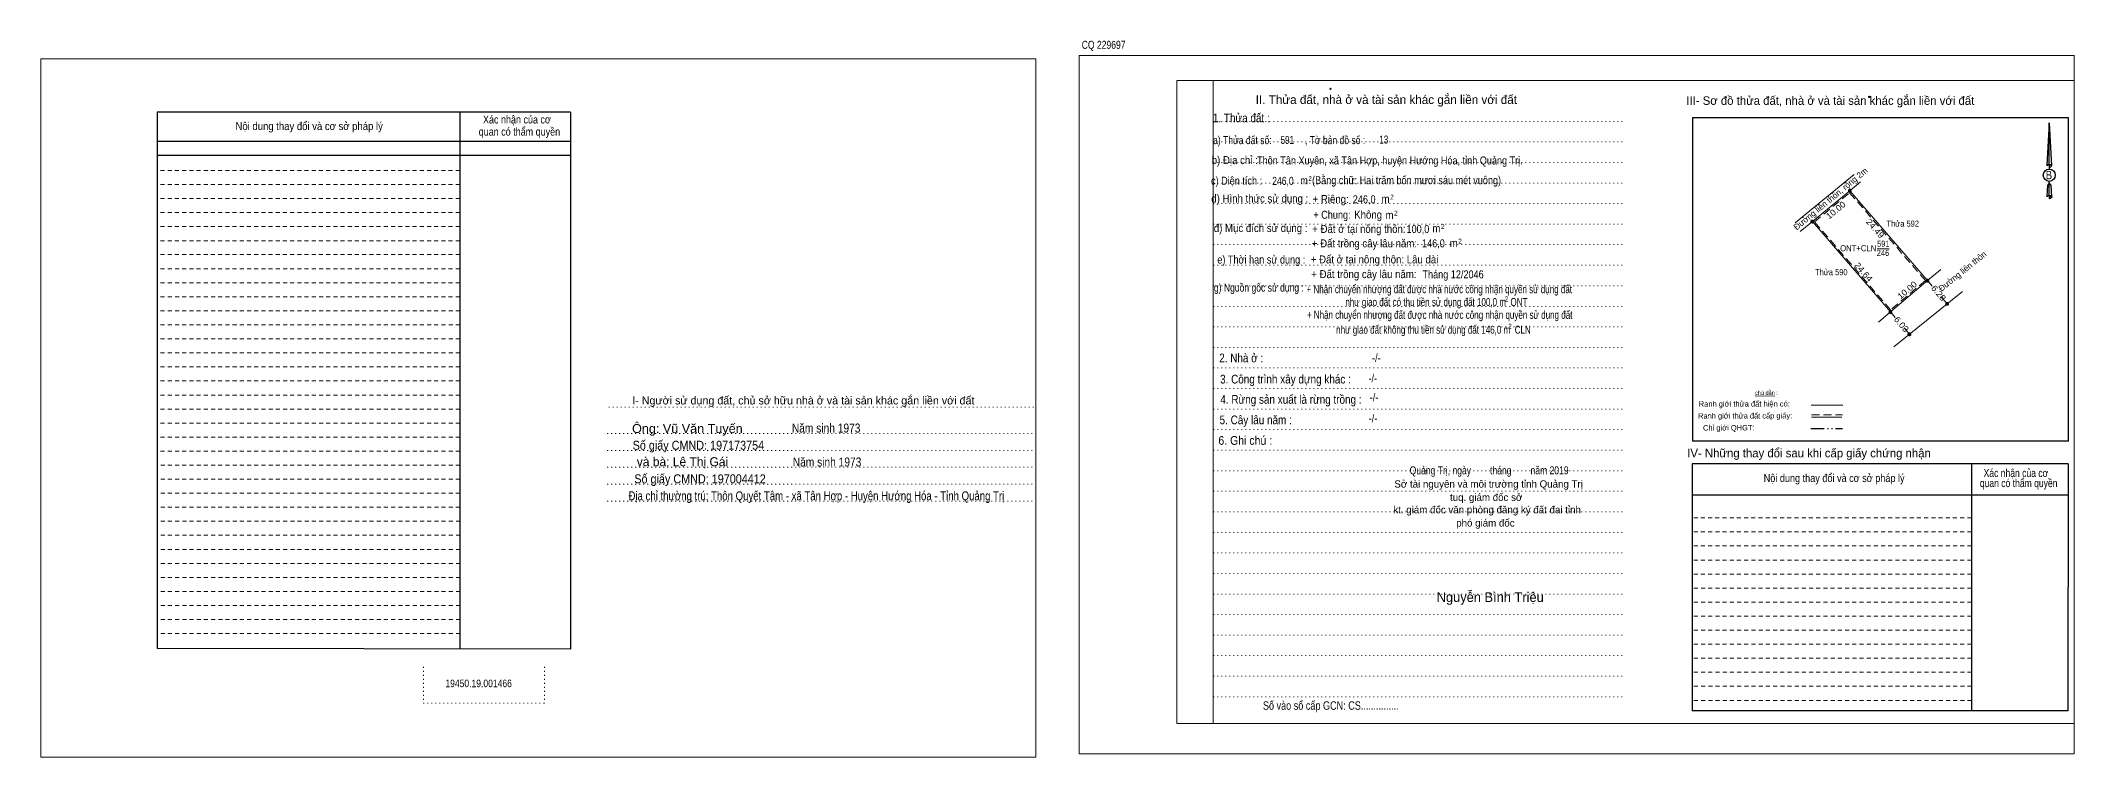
# Model space of a CAD drawing. Header units: metres. Extents: x 551451 to 552662, y 1840103 to 1840281.
# Drawn here: x 551450.8 to 551870.2, y 1840133.8 to 1840281.5 of the extents above; entities that cross this region are included whole.
import ezdxf
from ezdxf.enums import TextEntityAlignment as Align

# ---------------------------------------------------------------- set-up
doc = ezdxf.new("R2010")
doc.units = ezdxf.units.M
doc.header["$LTSCALE"] = 0.55
doc.header["$PDMODE"] = 32
doc.header["$PDSIZE"] = 0.275
for name, pattern in [('DASH_DOUBLE_DOT', [9.2, 5, -1.2, 0.3, -1.2, 0.3, -1.2]), ('DOTTED', [1.5, 0.3, -1.2]), ('MEDIUM_DASHED', [4.5, 3, -1.5]), ('SHORT_DASHED', [2.7, 1.5, -1.2])]:
    doc.linetypes.add(name, pattern=pattern)
for name, color, linetype, lineweight in [('1', 7, 'DOTTED', 13), ('10', 7, 'Continuous', 13), ('18', 7, 'Continuous', 25), ('2', 7, 'SHORT_DASHED', 13), ('28', 7, 'Continuous', 25), ('5', 7, 'Continuous', 13), ('55', 7, 'Continuous', 13)]:
    doc.layers.add(name, color=color, linetype=linetype, lineweight=lineweight)
doc.layers.add('60', color=7, linetype='Continuous')

msp = doc.modelspace()

# ---------------------------------------------------------------- hatches: boundary and pattern name
at = {"layer": '10'}
for points in [[(551824.18, 1840250.56, 1), (551823.58, 1840250.56, 1)], [(551816.45, 1840244.21, 1), (551815.85, 1840244.21, 1)], [(551840.19, 1840232.03, 1), (551839.59, 1840232.03, 1)], [(551832.56, 1840225.57, 1), (551831.96, 1840225.57, 1)], [(551844.25, 1840227.24, 1), (551843.65, 1840227.24, 1)], [(551836.46, 1840220.97, 1), (551835.86, 1840220.97, 1)]]:
    msp.add_hatch(color=256, dxfattribs=at).paths.add_polyline_path(points)

# ---------------------------------------------------------------- linework, layer by layer
at = {"layer": '1', "linetype": 'Continuous'}
for p, q in [((551685.07, 1840273.27), (551870.17, 1840273.27)), ((551685.07, 1840273.27), (551685.07, 1840140.77)), ((551870.17, 1840273.27), (551870.17, 1840139.65)), ((551685.07, 1840140.77), (551870.17, 1840140.77))]:
    msp.add_line(p, q, dxfattribs=at)
at = {"layer": '1'}
for p, q in [((551692.57, 1840273.27), (551692.57, 1840140.77)), ((551692.57, 1840273.27), (551692.57, 1840140.77)), ((551692.65, 1840264.85), (551777.19, 1840264.85)), ((551692.65, 1840260.63), (551777.19, 1840260.63)), ((551692.65, 1840256.39), (551777.19, 1840256.39)), ((551692.65, 1840252.15), (551777.19, 1840252.15)), ((551692.65, 1840247.91), (551777.19, 1840247.91)), ((551692.65, 1840243.67), (551777.19, 1840243.67)), ((551692.65, 1840239.45), (551777.19, 1840239.45)), ((551692.65, 1840235.21), (551777.19, 1840235.21)), ((551692.65, 1840230.97), (551777.19, 1840230.97)), ((551692.65, 1840226.73), (551777.19, 1840226.73)), ((551692.65, 1840222.51), (551777.19, 1840222.51)), ((551692.65, 1840218.27), (551777.19, 1840218.27)), ((551692.65, 1840214.03), (551777.19, 1840214.03)), ((551692.65, 1840209.79), (551777.19, 1840209.79)), ((551567.95, 1840205.95), (551656.01, 1840205.95)), ((551692.65, 1840205.55), (551777.19, 1840205.55)), ((551567.66, 1840200.55), (551655.71, 1840200.55)), ((551692.65, 1840201.33), (551777.19, 1840201.33)), ((551567.66, 1840197.05), (551655.71, 1840197.05)), ((551692.65, 1840197.09), (551777.19, 1840197.09)), ((551567.66, 1840193.55), (551655.71, 1840193.55)), ((551692.65, 1840192.85), (551777.19, 1840192.85)), ((551567.66, 1840190.05), (551655.71, 1840190.05)), ((551692.65, 1840188.63), (551777.19, 1840188.63)), ((551567.66, 1840186.55), (551655.71, 1840186.55)), ((551692.65, 1840184.39), (551777.19, 1840184.39)), ((551692.65, 1840180.13), (551777.19, 1840180.13)), ((551692.65, 1840175.91), (551777.19, 1840175.91)), ((551692.65, 1840171.69), (551777.19, 1840171.69)), ((551692.65, 1840167.43), (551777.19, 1840167.43)), ((551692.65, 1840163.19), (551777.19, 1840163.19)), ((551692.65, 1840158.97), (551777.19, 1840158.97)), ((551692.65, 1840154.73), (551777.19, 1840154.73)), ((551529.73, 1840152.41), (551529.73, 1840144.91)), ((551554.71, 1840152.41), (551554.71, 1840144.91)), ((551692.65, 1840150.49), (551777.19, 1840150.49)), ((551692.65, 1840146.25), (551777.19, 1840146.25)), ((551529.73, 1840144.91), (551554.71, 1840144.91))]:
    msp.add_line(p, q, dxfattribs=at)
at = {"layer": '1', "linetype": 'Continuous'}
for points in [[(551450.82, 1840133.77), (551656.02, 1840133.77), (551656.02, 1840277.77), (551450.82, 1840277.77)], [(551450.82, 1840277.77), (551656.02, 1840277.77), (551656.02, 1840133.77), (551450.82, 1840133.77)], [(551450.82, 1840133.77), (551656.02, 1840133.77), (551656.02, 1840277.77), (551450.82, 1840277.77)], [(551664.97, 1840134.47), (551870.17, 1840134.47), (551870.17, 1840278.47), (551664.97, 1840278.47)], [(551692.57, 1840273.27), (551870.17, 1840273.27), (551870.17, 1840140.77), (551692.57, 1840140.77)]]:
    msp.add_lwpolyline(points, close=True, dxfattribs=at)
at = {"layer": '10'}
for p, q in [((551812.63, 1840243.92), (551824.77, 1840253.89)), ((551816.15, 1840244.21), (551823.88, 1840250.56)), ((551823.88, 1840250.56), (551826.1, 1840252.38)), ((551813.64, 1840242.15), (551816.15, 1840244.21)), ((551816.15, 1840244.21), (551832.26, 1840225.57)), ((551829.52, 1840238.6), (551832.02, 1840238.6)), ((551839.89, 1840232.03), (551842.64, 1840234.36)), ((551847.13, 1840229.8), (551832.96, 1840218.4)), ((551840.85, 1840230.9), (551839.89, 1840232.03)), ((551832.26, 1840225.57), (551829.76, 1840223.46)), ((551833.21, 1840224.45), (551832.26, 1840225.57)), ((551843.95, 1840227.24), (551842.65, 1840228.77)), ((551836.16, 1840220.97), (551835.05, 1840222.27))]:
    msp.add_line(p, q, dxfattribs=at)
msp.add_lwpolyline([(551823.88, 1840250.56), (551839.89, 1840232.03), (551832.26, 1840225.57), (551816.15, 1840244.21)], close=True, dxfattribs=at)
msp.add_lwpolyline([(551823.88, 1840250.56), (551839.89, 1840232.03), (551832.26, 1840225.57)], dxfattribs=at)
at = {"layer": '10', "linetype": 'MEDIUM_DASHED'}
msp.add_lwpolyline([(551823.84, 1840250.14), (551839.46, 1840232.06), (551832.29, 1840225.99), (551816.58, 1840244.17)], close=True, dxfattribs=at)
for centre in [(551823.88, 1840250.56), (551816.15, 1840244.21), (551839.89, 1840232.03), (551832.26, 1840225.57), (551843.95, 1840227.24), (551836.16, 1840220.97)]:
    msp.add_circle(centre, 0.3, dxfattribs=at)
at = {"layer": '18'}
for p, q in [((551864.98, 1840264.57), (551865.45, 1840255.71)), ((551864.98, 1840264.57), (551865.45, 1840255.71)), ((551864.98, 1840264.57), (551865.45, 1840255.71)), ((551864.6, 1840257.11), (551864.53, 1840255.73)), ((551864.98, 1840256.01), (551864.98, 1840255.67)), ((551864.98, 1840255.67), (551864.98, 1840255.41)), ((551864.98, 1840255.41), (551864.98, 1840255.07)), ((551864.98, 1840255.41), (551864.98, 1840255.07)), ((551864.98, 1840255.41), (551864.98, 1840255.07)), ((551865.45, 1840255.71), (551865.45, 1840255.73)), ((551864.98, 1840252.11), (551864.98, 1840252.51)), ((551864.98, 1840252.11), (551864.98, 1840252.51)), ((551864.98, 1840252.11), (551864.98, 1840252.51)), ((551864.98, 1840252.11), (551865.33, 1840251.61)), ((551864.98, 1840252.11), (551865.33, 1840251.61)), ((551864.98, 1840252.11), (551865.33, 1840251.61)), ((551865.33, 1840251.61), (551865.45, 1840249.31)), ((551865.33, 1840251.61), (551865.45, 1840249.31)), ((551865.33, 1840251.61), (551865.45, 1840249.31)), ((551864.98, 1840249.61), (551864.98, 1840249.27)), ((551864.98, 1840249.27), (551864.98, 1840249.01))]:
    msp.add_line(p, q, dxfattribs=at)
for points in [[(551864.98, 1840256.01), (551864.98, 1840264.57), (551864.6, 1840257.11)], [(551864.98, 1840249.61), (551864.98, 1840252.11), (551864.65, 1840251.61), (551864.6, 1840250.67), (551864.53, 1840249.31)]]:
    msp.add_lwpolyline(points, dxfattribs=at)
msp.add_ellipse((551864.9986, 1840253.7547), major_axis=(0, 1.258), ratio=0.983453, dxfattribs=at)
for centre, start_param, end_param in [((551864.999, 1840255.6932), 1.57079633, 3.07445202), ((551864.999, 1840255.6932), 0.06714063, 1.57079633), ((551864.999, 1840255.6932), 4.71238898, 6.28318531), ((551864.999, 1840249.2727), 2.49106941, 3.07427841), ((551864.999, 1840249.2727), 1.57079633, 2.49106941), ((551864.999, 1840249.2727), 0.06714063, 1.57079633), ((551864.999, 1840249.2727), 4.71238898, 6.28318531)]:
    msp.add_ellipse(centre, major_axis=(0.4535, 0), ratio=0.655448, start_param=start_param, end_param=end_param, dxfattribs=at)
msp.add_point((551865.45, 1840249.31), dxfattribs=at)
at = {"layer": '2', "linetype": 'Continuous', "lineweight": 25}
for p, q in [((551560.09, 1840266.73), (551474.82, 1840266.73)), ((551474.82, 1840266.73), (551474.82, 1840156.21)), ((551537.25, 1840266.73), (551537.28, 1840156.13)), ((551560.09, 1840260.69), (551474.93, 1840260.69)), ((551560.09, 1840257.81), (551474.93, 1840257.81))]:
    msp.add_line(p, q, dxfattribs=at)
at = {"layer": '2'}
for p, q in [((551537.25, 1840254.73), (551474.81, 1840254.73)), ((551537.25, 1840251.85), (551474.81, 1840251.85)), ((551537.25, 1840251.85), (551474.82, 1840251.85)), ((551537.25, 1840248.95), (551474.82, 1840248.95)), ((551537.25, 1840246.05), (551474.82, 1840246.05)), ((551537.25, 1840243.17), (551474.82, 1840243.17)), ((551537.25, 1840240.27), (551474.82, 1840240.27)), ((551537.25, 1840237.39), (551474.82, 1840237.39)), ((551537.26, 1840234.49), (551474.82, 1840234.49)), ((551537.26, 1840231.59), (551474.82, 1840231.59)), ((551537.26, 1840228.71), (551474.82, 1840228.71)), ((551537.27, 1840225.81), (551474.82, 1840225.81)), ((551537.27, 1840222.91), (551474.82, 1840222.91)), ((551537.27, 1840220.03), (551474.82, 1840220.03)), ((551537.27, 1840217.13), (551474.82, 1840217.13)), ((551537.27, 1840214.25), (551474.82, 1840214.25)), ((551537.27, 1840211.35), (551474.82, 1840211.35)), ((551537.27, 1840208.45), (551474.82, 1840208.45)), ((551537.27, 1840205.57), (551474.82, 1840205.57)), ((551537.27, 1840202.67), (551474.82, 1840202.67)), ((551537.27, 1840199.77), (551474.82, 1840199.77)), ((551537.27, 1840196.89), (551474.82, 1840196.89)), ((551537.28, 1840193.99), (551474.82, 1840193.99)), ((551537.28, 1840191.09), (551474.82, 1840191.09)), ((551537.28, 1840188.21), (551474.82, 1840188.21)), ((551537.28, 1840185.31), (551474.82, 1840185.31)), ((551537.29, 1840182.43), (551474.82, 1840182.43)), ((551537.29, 1840179.53), (551474.82, 1840179.53)), ((551848.95, 1840180.23), (551791.37, 1840180.23)), ((551537.29, 1840176.63), (551474.82, 1840176.63)), ((551848.95, 1840177.33), (551791.37, 1840177.33)), ((551537.29, 1840173.75), (551474.82, 1840173.75)), ((551537.29, 1840170.85), (551474.82, 1840170.85)), ((551848.95, 1840174.43), (551791.37, 1840174.43)), ((551848.95, 1840171.55), (551791.37, 1840171.55)), ((551537.29, 1840167.95), (551474.82, 1840167.95)), ((551848.96, 1840168.65), (551791.37, 1840168.65)), ((551537.29, 1840165.07), (551474.82, 1840165.07)), ((551848.97, 1840165.77), (551791.37, 1840165.77)), ((551848.97, 1840162.87), (551791.37, 1840162.87)), ((551537.29, 1840162.17), (551474.82, 1840162.17)), ((551537.29, 1840159.29), (551474.82, 1840159.29)), ((551848.97, 1840159.97), (551791.37, 1840159.97)), ((551848.97, 1840157.09), (551791.37, 1840157.09)), ((551848.98, 1840154.19), (551791.37, 1840154.19)), ((551848.98, 1840151.29), (551791.37, 1840151.29)), ((551848.99, 1840148.41), (551791.37, 1840148.41)), ((551848.99, 1840145.51), (551791.37, 1840145.51))]:
    msp.add_line(p, q, dxfattribs=at)
at = {"layer": '2', "linetype": 'Continuous', "lineweight": 25}
msp.add_lwpolyline([(551560.09, 1840266.73), (551560.04, 1840156.09), (551474.82, 1840156.21)], dxfattribs=at)
at = {"layer": '28'}
for p, q in [((551791.44, 1840265.59), (551791.44, 1840198.95)), ((551868.97, 1840198.95), (551791.44, 1840198.95)), ((551848.95, 1840194.25), (551848.99, 1840143.37)), ((551868.89, 1840194.25), (551868.85, 1840143.37)), ((551868.88, 1840187.79), (551791.37, 1840187.79)), ((551868.85, 1840143.37), (551791.37, 1840143.37))]:
    msp.add_line(p, q, dxfattribs=at)
at = {"layer": '28', "linetype": 'SHORT_DASHED', "lineweight": 13}
msp.add_line((551848.94, 1840183.11), (551791.37, 1840183.11), dxfattribs=at)
at = {"layer": '28'}
for points in [[(551868.97, 1840198.95), (551868.97, 1840265.59), (551791.44, 1840265.59)], [(551868.89, 1840194.25), (551791.37, 1840194.25), (551791.37, 1840143.37)]]:
    msp.add_lwpolyline(points, dxfattribs=at)
msp.add_point((551827.91, 1840269.91), dxfattribs=at)
at = {"layer": '5'}
msp.add_point((551716.79, 1840271.57), dxfattribs=at)
at = {"layer": '55'}
for p, q in [((551804.35, 1840208.27), (551808.42, 1840208.25)), ((551815.91, 1840206.39), (551822.41, 1840206.39)), ((551815.97, 1840203.91), (551822.21, 1840203.91)), ((551815.97, 1840203.91), (551822.21, 1840203.91))]:
    msp.add_line(p, q, dxfattribs=at)
at = {"layer": '55', "linetype": 'MEDIUM_DASHED'}
msp.add_line((551815.95, 1840204.35), (551822.35, 1840204.35), dxfattribs=at)
at = {"layer": '55', "linetype": 'DASH_DOUBLE_DOT', "lineweight": 25}
msp.add_line((551815.87, 1840201.53), (551822.37, 1840201.53), dxfattribs=at)

# ---------------------------------------------------------------- texts
at = {"layer": '10'}
for s, rotation, p in [('Đường liên thôn, rộng 2m', 39.402, (551820.3083, 1840248.4196)), ('Đường liên thôn', 38.817, (551847.4932, 1840233.4871))]:
    msp.add_text(s, height=1.25, rotation=rotation, dxfattribs=at).set_placement(p, align=Align.CENTER)
at = {"layer": '10', "width": 1.1}
for s, rotation, p in [('10.00', 39.402, (551821.3833, 1840246.0713)), ('24.49', 310.827, (551828.6148, 1840242.3636)), ('24.64', 310.836, (551826.2395, 1840233.3987)), ('10.00', 40.253, (551836.1012, 1840229.5965)), ('6.28', 310.285, (551841.704, 1840229.0641)), ('6.03', 310.292, (551834.05, 1840222.6392))]:
    msp.add_text(s, height=1.25, rotation=rotation, dxfattribs=at).set_placement(p, align=Align.CENTER)
at = {"layer": '10'}
for s, width, p in [('Thửa 592', 0.85, (551834.79, 1840243.16)), ('ONT+CLN', 0.95, (551825.6, 1840238.09)), ('246', 0.85, (551830.715, 1840237.12)), ('591', 0.8, (551830.77, 1840239.02)), ('Thửa 590', 0.85, (551820.055, 1840233.15))]:
    msp.add_text(s, height=1.25, dxfattribs=dict(at, width=width)).set_placement(p, align=Align.CENTER)
at = {"layer": '18'}
for s, height, width, p in [('CQ 229697', 1.65, 0.8, (551670.005, 1840279.82)), ('1. Thửa đất :', 1.8, 0.85, (551698.395, 1840264.67)), ('a) Thửa đất số:              , Tờ bản đồ số : ', 1.65, 0.8, (551708.51, 1840260.17)), ('591', 1.65, 0.75, (551707.885, 1840260.21)), ('13', 1.65, 0.75, (551727.77, 1840260.29)), ('b) Địa chỉ : ', 1.65, 0.9, (551697.32, 1840256.05)), ('Thôn Tân Xuyên, xã Tân Hợp, huyện Hướng Hóa, tỉnh Quảng Trị.', 1.65, 0.85, (551729.035, 1840255.98)), ('B', 1.728, 0.85, (551864.935, 1840252.93)), ('c) Diện tích :                                                   ', 1.65, 0.85, (551710.705, 1840251.81)), ('246,0', 1.65, 0.8, (551706.985, 1840251.77)), (' m', 1.65, 0.85, (551711.075, 1840251.85)), ('2', 1, 0.75, (551712.575, 1840252.57)), ('(Bằng chữ: Hai trăm bốn mươi sáu mét vuông)', 1.65, 0.85, (551732.475, 1840251.91)), ('d) Hình thức sử dụng :', 1.65, 0.9, (551702.205, 1840248.13)), ('+ Riêng: ', 1.65, 0.9, (551717.095, 1840248.03)), ('       + Chung:', 1.65, 0.85, (551715.27, 1840244.79)), ('Không', 1.65, 0.9, (551724.55, 1840244.81)), (' m', 1.65, 0.9, (551727.865, 1840248.05)), ('2', 1, 0.8, (551729.46, 1840248.77)), ('2', 1, 0.8, (551730.29, 1840245.45)), ('đ) Mục đích sử dụng :', 1.65, 0.9, (551702.385, 1840242.05)), ('+ Đất ở tại nông thôn: ', 1.65, 0.9, (551722.92, 1840241.87)), (' m', 1.65, 0.9, (551728.695, 1840244.73)), ('100,0', 1.65, 0.85, (551734.815, 1840241.85)), (' m', 1.65, 0.9, (551738.355, 1840241.98)), ('2', 1, 0.8, (551739.95, 1840242.7)), ('+ Đất trồng cây lâu năm: ', 1.65, 0.9, (551724.06, 1840238.89)), ('146,0', 1.65, 0.85, (551738.015, 1840238.9)), (' m', 1.65, 0.9, (551741.915, 1840238.95)), ('2', 1, 0.8, (551743.51, 1840239.67)), ('e) Thời hạn sử dụng :', 1.65, 0.85, (551702.515, 1840235.55)), ('+ Đất ở tại nông thôn: Lâu dài', 1.65, 0.9, (551725.87, 1840235.58)), ('+ Đất trồng cây lâu năm: ', 1.65, 0.9, (551723.95, 1840232.55)), ('Tháng 12/2046', 1.65, 0.85, (551742.065, 1840232.5)), ('g) Nguồn gốc sử dụng :', 1.65, 0.8, (551702.02, 1840229.77)), ('+ Nhận chuyển nhượng đất được nhà nước công nhận quyền sử dụng đất ', 1.65, 0.75, (551739.45, 1840229.44)), ('+ Nhận chuyển nhượng đất được nhà nước công nhận quyền sử dụng đất ', 1.65, 0.75, (551739.53, 1840224.16)), ('như giao đất có thu tiền sử dụng đất 100,0 m  ONT', 1.65, 0.75, (551738.615, 1840226.8)), ('2', 1.083, 0.7, (551753.08, 1840227.71)), ('như giao đất không thu tiền sử dụng đất 146,0 m  CLN', 1.65, 0.75, (551738.025, 1840221.09)), ('2', 1.083, 0.7, (551753.8, 1840222.07)), ('2. Nhà ở :', 1.8, 0.85, (551698.375, 1840215.19)), ('3. Công trình xây dựng khác :', 1.8, 0.85, (551707.5, 1840210.83)), ('4. Rừng sản xuất là rừng trồng :', 1.8, 0.85, (551708.635, 1840206.65)), ('5. Cây lâu năm :', 1.8, 0.85, (551701.37, 1840202.43)), ('6. Ghi chú :', 1.8, 0.9, (551699.215, 1840198.19)), ('Quảng Trị, ngày        tháng        năm 2019', 1.65, 0.8, (551749.5, 1840192.1)), ('19450.19.001466', 1.55, 0.85, (551541.13, 1840148.23)), ('Số vào sổ cấp GCN: CS...............', 1.75, 0.8, (551716.85, 1840143.57))]:
    msp.add_text(s, height=height, dxfattribs=dict(at, width=width)).set_placement(p, align=Align.CENTER)
for s, height, p in [('II. Thửa đất, nhà ở và tài sản khác gắn liền với đất', 1.8, (551728.31, 1840268.45)), ('Sở tài nguyên và môi trường tỉnh Quảng Trị', 1.5, (551749.395, 1840189.37)), ('tuq. giám đốc sở', 1.5, (551748.89, 1840186.62)), ('kt. giám đốc văn phòng đăng ký đất đai tỉnh', 1.5, (551749.085, 1840184.06)), ('phó giám đốc', 1.5, (551748.735, 1840181.34)), ('Nguyễn Bình Triệu', 1.98, (551749.725, 1840165.8))]:
    msp.add_text(s, height=height, dxfattribs=at).set_placement(p, align=Align.CENTER)
at = {"layer": '2'}
for s, width, p in [('Nội dung thay đổi và cơ sở pháp lý', 0.9, (551506.19, 1840263.07)), ('Nội dung thay đổi và cơ sở pháp lý', 0.9, (551506.19, 1840263.07)), (' quan có thẩm quyền', 0.85, (551549.285, 1840261.93)), (' quan có thẩm quyền', 0.85, (551549.285, 1840261.93)), ('Xác nhận của cơ', 0.85, (551549.025, 1840264.43)), ('Xác nhận của cơ', 0.85, (551549.025, 1840264.43))]:
    msp.add_text(s, height=1.63, dxfattribs=dict(at, width=width)).set_placement(p, align=Align.CENTER)
at = {"layer": '28'}
for s, height, p in [('III- Sơ đồ thửa đất, nhà ở và tài sản khác gắn liền với đất', 1.75, (551819.85, 1840268.27)), ('I- Người sử dụng đất, chủ sở hữu nhà ở và tài sản khác gắn liền với đất', 1.653, (551608.085, 1840206.51)), ('IV- Những thay đổi sau khi cấp giấy chứng nhận', 1.75, (551815.465, 1840195.61)), ('và bà: Lê Thị Gái', 1.85, (551583.165, 1840193.78))]:
    msp.add_text(s, height=height, dxfattribs=at).set_placement(p, align=Align.CENTER)
for s, height, width, p in [('-/-', 1.65, 0.85, (551726.245, 1840215.29)), ('-/-', 1.65, 0.85, (551725.505, 1840211.09)), ('-/-', 1.65, 0.85, (551725.765, 1840207.15)), ('-/-', 1.65, 0.85, (551725.555, 1840202.83)), ('Ông: Vũ Văn Tuyến', 1.85, 1.05, (551584.17, 1840200.62)), ('Năm sinh 1973', 1.85, 0.85, (551612.785, 1840200.72)), ('Số giấy CMND: 197173754', 1.85, 0.9, (551586.445, 1840197.17)), ('Số giấy CMND: 197004412', 1.85, 0.9, (551586.79, 1840190.25)), ('Năm sinh 1973', 1.85, 0.85, (551612.975, 1840193.72)), ('Nội dung thay đổi và cơ sở pháp lý', 1.65, 0.85, (551820.64, 1840190.51)), ('Xác nhận của cơ', 1.65, 0.8, (551858.125, 1840191.55)), ('Địa chỉ thường trú: Thôn Quyết Tâm - xã Tân Hợp - Huyện Hướng Hóa - Tỉnh Quảng Trị', 1.85, 0.8, (551610.775, 1840186.75)), (' quan có thẩm quyền', 1.65, 0.8, (551858.445, 1840189.47))]:
    msp.add_text(s, height=height, dxfattribs=dict(at, width=width)).set_placement(p, align=Align.CENTER)
at = {"layer": '55'}
msp.add_text('chú dẫn :', height=0.8323, rotation=359.976, dxfattribs=at).set_placement((551806.6748, 1840208.4888), align=Align.CENTER)
at = {"layer": '55', "width": 0.9}
for s, height, p in [('Ranh giới thửa đất cấp giấy:', 1.12, (551802.2938, 1840203.6081)), ('Ranh giới thửa đất hiện có:', 1.13, (551802.1138, 1840206.0676)), ('Chỉ giới QHGT:', 1.125, (551798.9188, 1840201.1404))]:
    msp.add_text(s, height=height, rotation=0.127, dxfattribs=at).set_placement(p, align=Align.CENTER)
at = {"layer": '60', "width": 0.85}
msp.add_text('246,0', height=1.65, dxfattribs=at).set_placement((551723.735, 1840247.97), align=Align.CENTER)

doc.saveas('drawing.dxf')
